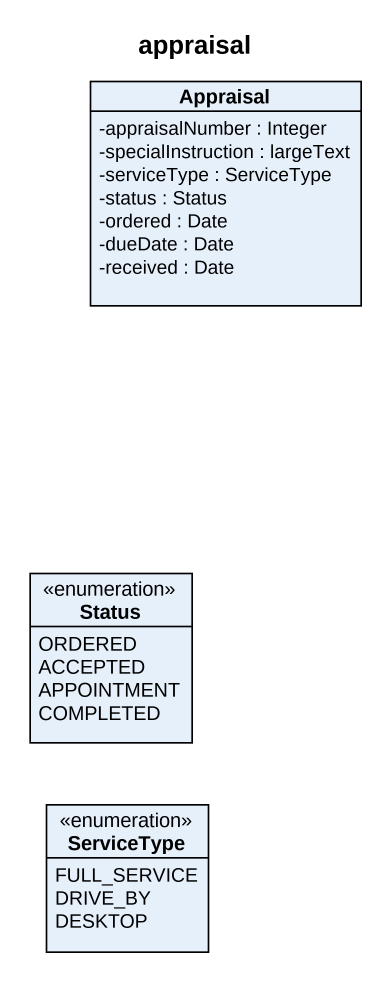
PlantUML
@startuml
title appraisal
hide circle
hide empty members
skinparam classAttributeIconSize 0
class Appraisal {
  -appraisalNumber : Integer
  -specialInstruction : largeText
  -serviceType : ServiceType
  -status : Status
  -ordered : Date
  -dueDate : Date
  -received : Date
}
enum Status {
  ORDERED
  ACCEPTED
  APPOINTMENT
  COMPLETED
}
enum ServiceType {
  FULL_SERVICE
  DRIVE_BY
  DESKTOP
}
@enduml
